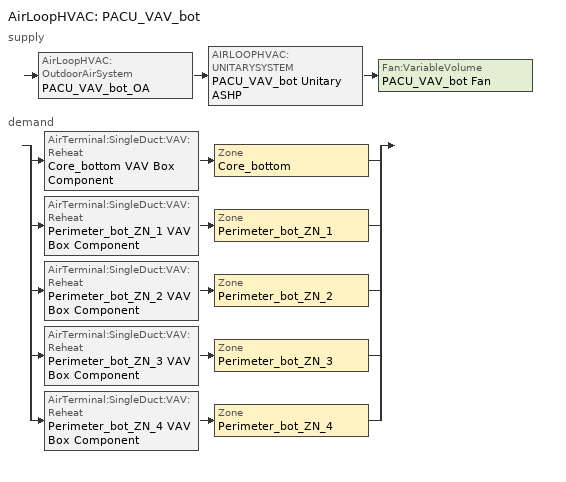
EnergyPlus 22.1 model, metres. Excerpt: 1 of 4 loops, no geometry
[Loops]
AirLoopHVAC 'PACU_VAV_bot'
 supply: AirLoopHVAC:OutdoorAirSystem 'PACU_VAV_bot_OA' > AIRLOOPHVAC:UNITARYSYSTEM 'PACU_VAV_bot Unitary ASHP' > Fan:VariableVolume 'PACU_VAV_bot Fan'
 demand: split
  | AirTerminal:SingleDuct:VAV:Reheat 'Core_bottom VAV Box Component' > Zone 'Core_bottom'
  | AirTerminal:SingleDuct:VAV:Reheat 'Perimeter_bot_ZN_1 VAV Box Component' > Zone 'Perimeter_bot_ZN_1'
  | AirTerminal:SingleDuct:VAV:Reheat 'Perimeter_bot_ZN_2 VAV Box Component' > Zone 'Perimeter_bot_ZN_2'
  | AirTerminal:SingleDuct:VAV:Reheat 'Perimeter_bot_ZN_3 VAV Box Component' > Zone 'Perimeter_bot_ZN_3'
  | AirTerminal:SingleDuct:VAV:Reheat 'Perimeter_bot_ZN_4 VAV Box Component' > Zone 'Perimeter_bot_ZN_4'
[DesignSpecification:OutdoorAir] Outdoor Air Method=Flow/Area; Outdoor Air Flow per Zone Floor Area=0.0004318
SZ DSOA Core_bottom; SZ DSOA Perimeter_bot_ZN_1; SZ DSOA Perimeter_bot_ZN_2; SZ DSOA Perimeter_bot_ZN_3; SZ DSOA Perimeter_bot_ZN_4
[DesignSpecification:ZoneAirDistribution] Zone Air Distribution Effectiveness in Cooling Mode=1; Zone Air Distribution Effectiveness in Heating Mode=1
Name | Minimum Zone Ventilation Efficiency
VAV_Zone_AirDistribution | 0.6
CM DSZAD Building
[Sizing:Zone] Zone Cooling Design Supply Air Temperature Input Method=SupplyAirTemperature; Zone Cooling Design Supply Air Temperature=12.8; Zone Heating Design Supply Air Temperature Input Method=SupplyAirTemperature; Zone Heating Design Supply Air Temperature=40; Zone Cooling Design Supply Air Humidity Ratio=0.0085; Zone Heating Design Supply Air Humidity Ratio=0.008; Cooling Design Air Flow Method=DesignDay; Cooling Design Air Flow Rate=0; Cooling Minimum Air Flow Fraction=0; Heating Design Air Flow Method=DesignDay; Heating Design Air Flow Rate=0; Design Specification Zone Air Distribution Object=VAV_Zone_AirDistribution
Name | Design Specification Outdoor Air Object
Core_bottom | SZ DSOA Core_bottom
Perimeter_bot_ZN_1 | SZ DSOA Perimeter_bot_ZN_1
Perimeter_bot_ZN_2 | SZ DSOA Perimeter_bot_ZN_2
Perimeter_bot_ZN_3 | SZ DSOA Perimeter_bot_ZN_3
Perimeter_bot_ZN_4 | SZ DSOA Perimeter_bot_ZN_4
[Sizing:System]
PACU_VAV_bot: Type of Load to Size On=Sensible; Design Outdoor Air Flow Rate=0.9561; Central Heating Maximum System Air Flow Ratio=0.3; Preheat Design Temperature=7; Preheat Design Humidity Ratio=0.008; Precool Design Temperature=12.8; Precool Design Humidity Ratio=0.008; Central Cooling Design Supply Air Temperature=12.8; Central Heating Design Supply Air Temperature=12.8; Type of Zone Sum to Use=Coincident; 100 Outdoor Air in Cooling=No; 100 Outdoor Air in Heating=No; Central Cooling Design Supply Air Humidity Ratio=0.0085; Central Heating Design Supply Air Humidity Ratio=0.008; Cooling Supply Air Flow Rate Method=DesignDay; Cooling Supply Air Flow Rate=0; Heating Supply Air Flow Rate Method=DesignDay; Heating Supply Air Flow Rate=0; System Outdoor Air Method=ZoneSum
[ZoneControl:Thermostat] Control Type Schedule=Dual Zone Control Type Sched
Name | Zone or ZoneList | Control 1
Core_bottom Thermostat | Core_bottom | Core_bottom Dual SP Control
Perimeter_bot_ZN_1 Thermostat | Perimeter_bot_ZN_1 | Perimeter_bot_ZN_1 Dual SP Control
Perimeter_bot_ZN_2 Thermostat | Perimeter_bot_ZN_2 | Perimeter_bot_ZN_2 Dual SP Control
Perimeter_bot_ZN_3 Thermostat | Perimeter_bot_ZN_3 | Perimeter_bot_ZN_3 Dual SP Control
Perimeter_bot_ZN_4 Thermostat | Perimeter_bot_ZN_4 | Perimeter_bot_ZN_4 Dual SP Control
[ThermostatSetpoint:DualSetpoint] Heating Setpoint Temperature Schedule=HTGSETP_SCH_YES_OPTIMUM; Cooling Setpoint Temperature Schedule=CLGSETP_SCH_YES_OPTIMUM
Core_bottom Dual SP Control; Perimeter_bot_ZN_1 Dual SP Control; Perimeter_bot_ZN_2 Dual SP Control; Perimeter_bot_ZN_3 Dual SP Control; Perimeter_bot_ZN_4 Dual SP Control
[AirTerminal:SingleDuct:VAV:Reheat] Availability Schedule=Always_On; Maximum Air Flow Rate=AUTOSIZE; Zone Minimum Air Flow Input Method=Constant; Maximum Hot Water or Steam Flow Rate=AUTOSIZE; Minimum Hot Water or Steam Flow Rate=0; Convergence Tolerance=0.001; Damper Heating Action=ReverseWithLimits; Maximum Flow Fraction During Reheat=0.5; Maximum Reheat Air Temperature=40
Name | Constant Minimum Air Flow Fraction | Reheat Coil
Core_bottom VAV Box Component | 0.278 | Core_bottom VAV Box Reheat Coil
Perimeter_bot_ZN_1 VAV Box Component | 0.184 | Perimeter_bot_ZN_1 VAV Box Reheat Coil
Perimeter_bot_ZN_2 VAV Box Component | 0.141 | Perimeter_bot_ZN_2 VAV Box Reheat Coil
Perimeter_bot_ZN_3 VAV Box Component | 0.256 | Perimeter_bot_ZN_3 VAV Box Reheat Coil
Perimeter_bot_ZN_4 VAV Box Component | 0.137 | Perimeter_bot_ZN_4 VAV Box Reheat Coil
[Zone equipment]
Core_bottom: Core_bottom VAV Box Component
Perimeter_bot_ZN_1: Perimeter_bot_ZN_1 VAV Box Component
Perimeter_bot_ZN_2: Perimeter_bot_ZN_2 VAV Box Component
Perimeter_bot_ZN_3: Perimeter_bot_ZN_3 VAV Box Component
Perimeter_bot_ZN_4: Perimeter_bot_ZN_4 VAV Box Component
[Fan:VariableVolume]
PACU_VAV_bot Fan: Availability Schedule=HVACOperationSchd; Fan Total Efficiency=0.6006; Pressure Rise=1314.72; Maximum Flow Rate=AUTOSIZE; Fan Power Minimum Flow Rate Input Method=Fraction; Fan Power Minimum Flow Fraction=0.25; Motor Efficiency=0.924; Motor In Airstream Fraction=1; Fan Power Coefficient 1=0.0408; Fan Power Coefficient 2=0.088; Fan Power Coefficient 3=-0.0729; Fan Power Coefficient 4=0.9437; Fan Power Coefficient 5=0
[COIL:COOLING:DX:SINGLESPEED]
PACU_VAV_bot ASHP Cooling Coil: Availability Schedule=Always_On; Gross Rated Total Cooling Capacity=AUTOSIZE; Gross Rated Sensible Heat Ratio=AUTOSIZE; Gross Rated Cooling COP=3.4; Rated Air Flow Rate=AUTOSIZE; Rated Evaporator Fan Power Per Volume Flow Rate=773.3; Total Cooling Capacity Function of Temperature Curve=LgDXalt_CapFT; Total Cooling Capacity Function of Flow Fraction Curve=LgDXalt_CapFF; Energy Input Ratio Function of Temperature Curve=LgDXalt_EIRFT; Energy Input Ratio Function of Flow Fraction Curve=LgDXalt_EIRFF; Part Load Fraction Correlation Curve=LgDXalt_PLR; Minimum Outdoor DryBulb Temperature for Compressor Operation=-25; Nominal Time for Condensate Removal to Begin=0; Ratio of Initial Moisture Evaporation Rate and Steady State Latent Capacity=0; Maximum Cycling Rate=0; Latent Capacity Time Constant=0; Condenser Type=AirCooled; Evaporative Condenser Effectiveness=0.9; Evaporative Condenser Pump Rated Power Consumption=0; Crankcase Heater Capacity=0; Maximum Outdoor DryBulb Temperature for Crankcase Heater Operation=10; Basin Heater Capacity=0; Basin Heater Setpoint Temperature=2; Report ASHRAE Standard 127 Performance Ratings=No
[Coil:Cooling:DX:TwoSpeed]
PACU_VAV_bot Cooling Coil: Availability Schedule=Always_On; High Speed Gross Rated Total Cooling Capacity=AUTOSIZE; High Speed Rated Sensible Heat Ratio=AUTOSIZE; High Speed Gross Rated Cooling COP=3.56925; High Speed Rated Air Flow Rate=AUTOSIZE; Total Cooling Capacity Function of Temperature Curve=LgDXalt_CapFT; Total Cooling Capacity Function of Flow Fraction Curve=LgDXalt_CapFF; Energy Input Ratio Function of Temperature Curve=LgDXalt_EIRFT; Energy Input Ratio Function of Flow Fraction Curve=LgDXalt_EIRFF; Part Load Fraction Correlation Curve=LgDXalt_PLR; Low Speed Gross Rated Total Cooling Capacity=AUTOSIZE; Low Speed Gross Rated Sensible Heat Ratio=AUTOSIZE; Low Speed Gross Rated Cooling COP=3.56925; Low Speed Rated Air Flow Rate=AUTOSIZE; Low Speed Total Cooling Capacity Function of Temperature Curve=LgDXalt_CapFT; Low Speed Energy Input Ratio Function of Temperature Curve=LgDXalt_EIRFT
[Coil:Heating:Electric] Availability Schedule=Always_On; Efficiency=1; Nominal Capacity=autosize
Core_bottom VAV Box Reheat Coil; Perimeter_bot_ZN_1 VAV Box Reheat Coil; Perimeter_bot_ZN_2 VAV Box Reheat Coil; Perimeter_bot_ZN_3 VAV Box Reheat Coil; Perimeter_bot_ZN_4 VAV Box Reheat Coil
[COIL:HEATING:ELECTRIC]
PACU_VAV_bot Backup Electric Coil: Availability Schedule=Always_On; Efficiency=1; Nominal Capacity=AUTOSIZE
[COIL:HEATING:DX:SINGLESPEED]
PACU_VAV_bot ASHP Heating Coil: Availability Schedule=Always_On; Gross Rated Heating Capacity=AUTOSIZE; Gross Rated Heating COP=3.2; Rated Air Flow Rate=AUTOSIZE; Rated Supply Fan Power Per Volume Flow Rate=773.3; Heating Capacity Function of Temperature Curve=ASHP_HTG_CapFT; Heating Capacity Function of Flow Fraction Curve=ASHP_HTG_CapFF; Energy Input Ratio Function of Temperature Curve=ASHP_HTG_EIRFT; Energy Input Ratio Function of Flow Fraction Curve=ASHP_HTG_EIRFF; Part Load Fraction Correlation Curve=ASHP_HTG_PLF; Defrost Energy Input Ratio Function of Temperature Curve=ASHP_HTG_DefrostEIRFT; Minimum Outdoor DryBulb Temperature for Compressor Operation=-15; Maximum Outdoor DryBulb Temperature for Defrost Operation=5; Crankcase Heater Capacity=0; Maximum Outdoor DryBulb Temperature for Crankcase Heater Operation=10; Defrost Strategy=ReverseCycle; Defrost Control=Timed; Defrost Time Period Fraction=0.058333; Resistive Defrost Heater Capacity=AUTOSIZE; Region number for calculating HSPF=4; Secondary Coil Fan Flow Scaling Factor=1.25
[AIRLOOPHVAC:UNITARYSYSTEM]
PACU_VAV_bot Unitary ASHP: Control Type=SetPoint; Dehumidification Control Type=None; Availability Schedule=Always_On; Heating Coil=PACU_VAV_bot ASHP Heating Coil; DX Heating Coil Sizing Ratio=1; Cooling Coil=PACU_VAV_bot ASHP Cooling Coil; Use DOAS DX Cooling Coil=No; Minimum Supply Air Temperature=2; Latent Load Control=SensibleOnlyLoadControl; Supplemental Heating Coil=PACU_VAV_bot Backup Electric Coil; Cooling Supply Air Flow Rate Method=SupplyAirFlowRate; Cooling Supply Air Flow Rate=AUTOSIZE; Heating Supply Air Flow Rate Method=SupplyAirFlowRate; Heating Supply Air Flow Rate=AUTOSIZE; No Load Supply Air Flow Rate Method=SupplyAirFlowRate; No Load Supply Air Flow Rate=AUTOSIZE; Maximum Supply Air Temperature=50; Maximum Outdoor DryBulb Temperature for Supplemental Heater Operation=-8; Maximum Cycling Rate=2.5; Heat Pump Time Constant=60; Fraction of OnCycle Power Use=0.01; Heat Pump Fan Delay Time=60; Ancillary OnCycle Electric Power=0; Ancillary OffCycle Electric Power=0; Design Heat Recovery Water Flow Rate=0; Maximum Temperature for Heat Recovery=80
[Controller:OutdoorAir]
PACU_VAV_bot_OA_Controller: Minimum Outdoor Air Flow Rate=0; Maximum Outdoor Air Flow Rate=AUTOSIZE; Economizer Control Type=DifferentialEnthalpy; Economizer Control Action Type=ModulateFlow; Lockout Type=LockoutWithHeating; Minimum Limit Type=FixedMinimum; Minimum Outdoor Air Schedule=MinOA_MotorizedDamper_Sched; Maximum Fraction of Outdoor Air Schedule=VAV_BOT Max OA Fraction; Mechanical Ventilation Controller=PACU_VAV_bot_DCV
[Controller:MechanicalVentilation]
PACU_VAV_bot_DCV: Availability Schedule=MinOA_MotorizedDamper_Sched; Demand Controlled Ventilation=Yes; System Outdoor Air Method=Standard62.1VentilationRateProcedure; Zone or ZoneList 1=Core_bottom; Design Specification Outdoor Air Object Name 1=SZ DSOA Core_bottom; Design Specification Zone Air Distribution Object Name 1=CM DSZAD Building; Zone or ZoneList 2=Perimeter_bot_ZN_1; Design Specification Outdoor Air Object Name 2=SZ DSOA Perimeter_bot_ZN_1; Design Specification Zone Air Distribution Object Name 2=CM DSZAD Building; Zone or ZoneList 3=Perimeter_bot_ZN_2; Design Specification Outdoor Air Object Name 3=SZ DSOA Perimeter_bot_ZN_2; Design Specification Zone Air Distribution Object Name 3=CM DSZAD Building; Zone or ZoneList 4=Perimeter_bot_ZN_3; Design Specification Outdoor Air Object Name 4=SZ DSOA Perimeter_bot_ZN_3; Design Specification Zone Air Distribution Object Name 4=CM DSZAD Building; Zone or ZoneList 5=Perimeter_bot_ZN_4; Design Specification Outdoor Air Object Name 5=SZ DSOA Perimeter_bot_ZN_4; Design Specification Zone Air Distribution Object Name 5=CM DSZAD Building
[AirLoopHVAC]
PACU_VAV_bot: Design Supply Air Flow Rate=AUTOSIZE
[EnergyManagementSystem:Sensor]
Name | OutputVariable or OutputMeter Index Key | OutputVariable or OutputMeter
Core_bottom_LSr | Core_bottom | Zone Lights Electricity Rate
Core_bottom_Occ_Sensor | Core_bottom | People Occupant Count
Perimeter_bot_ZN_3_LSr | Perimeter_bot_ZN_3 | Zone Lights Electricity Rate
Perimeter_bot_ZN_3_Occ_Sensor | Perimeter_bot_ZN_3 | People Occupant Count
Perimeter_bot_ZN_2_LSr | Perimeter_bot_ZN_2 | Zone Lights Electricity Rate
Perimeter_bot_ZN_2_Occ_Sensor | Perimeter_bot_ZN_2 | People Occupant Count
Perimeter_bot_ZN_1_LSr | Perimeter_bot_ZN_1 | Zone Lights Electricity Rate
Perimeter_bot_ZN_1_Occ_Sensor | Perimeter_bot_ZN_1 | People Occupant Count
Perimeter_bot_ZN_4_LSr | Perimeter_bot_ZN_4 | Zone Lights Electricity Rate
Perimeter_bot_ZN_4_Occ_Sensor | Perimeter_bot_ZN_4 | People Occupant Count
pacu_vav_bot_OA_VRP | PACU_VAV_bot | Air System Outdoor Air Mechanical Ventilation Requested Mass Flow Rate
pacu_vav_bot_OA | PACU_VAV_bot | Air System Outdoor Air Mass Flow Rate
pacu_vav_bot_SUPPLY_FLOW | PACU_VAV_bot_OA-PACU_VAV_bot_CoolCNode | System Node Standard Density Volume Flow Rate
[EnergyManagementSystem:Program]
SET_Perimeter_mid_ZN_1_Light_EMS_Program: SET Perimeter_mid_ZN_1_LSr_IP =0.093*Perimeter_mid_ZN_1_LSr/Perimeter_mid_ZN_1_Area; IF (Perimeter_mid_ZN_1_Occ_Sensor <= 0) && (Perimeter_mid_ZN_1_LSr_IP >= 0.02); SET Perimeter_mid_ZN_1_Light_Actuator = 0.02*Perimeter_mid_ZN_1_Area/0.09290304; ELSE; SET Perimeter_mid_ZN_1_Light_Actuator = NULL; ENDIF
SET_Perimeter_mid_ZN_4_Light_EMS_Program: SET Perimeter_mid_ZN_4_LSr_IP =0.093*Perimeter_mid_ZN_4_LSr/Perimeter_mid_ZN_4_Area; IF (Perimeter_mid_ZN_4_Occ_Sensor <= 0) && (Perimeter_mid_ZN_4_LSr_IP >= 0.02); SET Perimeter_mid_ZN_4_Light_Actuator = 0.02*Perimeter_mid_ZN_4_Area/0.09290304; ELSE; SET Perimeter_mid_ZN_4_Light_Actuator = NULL; ENDIF
pacu_vav_bot_MAX_OA_FRAC: IF pacu_vav_bot_OA > pacu_vav_bot_OA_VRP; SET pacu_vav_bot_MAX_OA_FRAC = NULL; ELSE; IF pacu_vav_bot_SUPPLY_FLOW > 0; SET pacu_vav_bot_MAX_OA_FRAC =      0.9561 / pacu_vav_bot_SUPPLY_FLOW; ELSE; SET pacu_vav_bot_MAX_OA_FRAC = NULL; ENDIF; ENDIF
pacu_vav_mid_MAX_OA_FRAC: IF pacu_vav_mid_OA > pacu_vav_mid_OA_VRP; SET pacu_vav_mid_MAX_OA_FRAC = NULL; ELSE; IF pacu_vav_mid_SUPPLY_FLOW > 0; SET pacu_vav_mid_MAX_OA_FRAC =      0.9561 / pacu_vav_mid_SUPPLY_FLOW; ELSE; SET pacu_vav_mid_MAX_OA_FRAC = NULL; ENDIF; ENDIF
pacu_vav_top_MAX_OA_FRAC: IF pacu_vav_top_OA > pacu_vav_top_OA_VRP; SET pacu_vav_top_MAX_OA_FRAC = NULL; ELSE; IF pacu_vav_top_SUPPLY_FLOW > 0; SET pacu_vav_top_MAX_OA_FRAC =      0.9561 / pacu_vav_top_SUPPLY_FLOW; ELSE; SET pacu_vav_top_MAX_OA_FRAC = NULL; ENDIF; ENDIF
OA_BASED_OPTIMUM_START_EMS_Program: IF DaylightSavings==0 && DayOfWeek>1 && Hour==5 && OAT<23.9 && OAT>1.7; SET CLGSETP_SCH_Actuator = 26.7; SET HTGSETP_SCH_Actuator = 15.6; SET CLGSETP_SCH_w_SB_Actuator = 26.7; SET HTGSETP_SCH_w_SB_Actuator = 15.6; ELSEIF DaylightSavings==1 && DayOfWeek>1 && Hour==4 && OAT<23.9 && OAT>1.7; SET CLGSETP_SCH_Actuator = 26.7; SET HTGSETP_SCH_Actuator = 15.6; SET CLGSETP_SCH_w_SB_Actuator = 26.7; SET HTGSETP_SCH_w_SB_Actuator = 15.6; ELSE; SET CLGSETP_SCH_Actuator = NULL; SET HTGSETP_SCH_Actuator = NULL; SET CLGSETP_SCH_w_SB_Actuator = NULL; SET HTGSETP_SCH_w_SB_Actuator = NULL; ENDIF
[EnergyManagementSystem:GlobalVariable]
Wired_LTG
[EnergyManagementSystem:OutputVariable]
Wired_LTG: EMS Variable=Wired_LTG; Type of Data in Variable=Summed; Update Frequency=ZoneTimeStep; Units=J
[EnergyManagementSystem:InternalVariable] Internal Data Type=Zone Floor Area
Name | Internal Data Index Key
Core_bottom_Area | Core_bottom
Perimeter_bot_ZN_3_Area | Perimeter_bot_ZN_3
Perimeter_bot_ZN_2_Area | Perimeter_bot_ZN_2
Perimeter_bot_ZN_1_Area | Perimeter_bot_ZN_1
Perimeter_bot_ZN_4_Area | Perimeter_bot_ZN_4
[AvailabilityManager:NightCycle] Applicability Schedule=Always_On; Fan Schedule=HVACOperationSchd; Control Type=CycleOnAny; Thermostat Tolerance=1; Cycling Run Time Control Type=FixedRunTime; Cycling Run Time=1800
PACU_VAV_bot Availability Manager; PACU_VAV_mid Availability Manager; PACU_VAV_top Availability Manager
[SetpointManager:MixedAir] Control Variable=Temperature
Name | Setpoint Node or NodeList
PACU_VAV_bot_CoolC SAT Manager | PACU_VAV_bot_CoolC-PACU_VAV_bot_HeatCNode
PACU_VAV_bot_HeatC MixedAir Manager | PACU_VAV_bot_HeatC-PACU_VAV_bot FanNode
PACU_VAV_bot_OAMixed Air Temp Manager | PACU_VAV_bot_OA-PACU_VAV_bot_CoolCNode
[SetpointManager:Warmest]
PACU_VAV_bot Supply Air Temperature Manager: Control Variable=Temperature; HVAC Air Loop=PACU_VAV_bot; Minimum Setpoint Temperature=12.8; Maximum Setpoint Temperature=15.6; Strategy=MaximumTemperature; Setpoint Node or NodeList=PACU_VAV_bot Supply Equipment Outlet Node
[Generator:PVWatts]
PV_module: PVWatts Version=5; DC System Capacity=32176.5; Module Type=Premium; Array Type=FixedOpenRack; System Losses=0.113; Array Geometry Type=TiltAzimuth; Tilt Angle=0; Azimuth Angle=180
[ElectricLoadCenter:Inverter:PVWatts]
PV_Inverter: DC to AC Size Ratio=1.2; Inverter Efficiency=0.96
[ElectricLoadCenter:Generators]
PV_Generator: Generator 1=PV_module; Generator 1 Rated Electric Power Output=32176.5; Generator 1 Availability Schedule=PV_SCH
[ElectricLoadCenter:Transformer]
Transformer 1: Availability Schedule=Always_On; Transformer Usage=PowerInFromGrid; Rated Capacity=45000; Phase=3; Conductor Material=Aluminum; Full Load Temperature Rise=150; Fraction of Eddy Current Losses=0.1; Performance Input Method=NominalEfficiency; Nameplate Efficiency=0.984; Per Unit Load for Nameplate Efficiency=0.35; Reference Temperature for Nameplate Efficiency=75; Consider Transformer Loss for Utility Cost=Yes; Meter 1=Wired_LTG_Electricity; Meter 2=Wired_INT_EQUIP
[ElectricLoadCenter:Distribution]
Generator: Generator List=PV_Generator; Generator Operation Scheme Type=Baseload; Electrical Buss Type=DirectCurrentWithInverter; Inverter=PV_Inverter
[Schedule:Compact]
PV_SCH; ALWAYS_ON: Through: 12/31, For: AllDays, Until: 24:00, 1
HVACOperationSchd: Through: 12/31, For: Weekdays SummerDesignDay, Until: 06:00, 0, Until: 22:00, 1, Until: 24:00, 0, For: Saturday WinterDesignDay, Until: 06:00, 0, Until: 18:00, 1, Until: 24:00, 0, For:Sunday Holidays AllOtherDays, Until: 24:00, 0
HTGSETP_SCH_YES_OPTIMUM: Through: 12/31, For: WinterDesignDay, Until: 05:00, 15.6, Until: 06:00, 17.6, Until: 07:00, 19.6, Until: 22:00, 21, Until: 24:00, 15.6, For: Weekdays, Until: 05:00, 15.6, Until: 06:00, 17.8, Until: 07:00, 20, Until: 22:00, 21, Until: 24:00, 15.6, For SummerDesignDay, Until: 24:00, 15.6, For: Saturday, Until: 05:00, 15.6, Until: 06:00, 17.8, Until: 07:00, 20, Until: 17:00, 21, Until: 24:00, 15.6, For:Sunday Holidays AllOtherDays, Until: 24:00, 15.6
CLGSETP_SCH_YES_OPTIMUM: Through: 12/31, For: SummerDesignDay, Until: 05:00, 26.7, Until: 06:00, 25.7, Until: 07:00, 25, Until: 22:00, 24, Until: 24:00, 26.7, For: Weekdays, Until: 05:00, 26.7, Until: 06:00, 25.6, Until: 07:00, 25, Until: 22:00, 24, Until: 24:00, 26.7, For: Saturday, Until: 05:00, 26.7, Until: 06:00, 25.7, Until: 07:00, 25, Until: 17:00, 24, Until: 24:00, 26.7, For WinterDesignDay, Until: 24:00, 26.7, For:Sunday Holidays AllOtherDays, Until: 24:00, 26.7
MinOA_MotorizedDamper_Sched: Through: 12/31, For: Weekdays SummerDesignDay, Until: 07:00, 0, Until: 22:00, 1, Until: 24:00, 0, For: Saturday WinterDesignDay, Until: 07:00, 0, Until: 18:00, 1, Until: 24:00, 0, For:Sunday Holidays AllOtherDays, Until: 24:00, 0
Dual Zone Control Type Sched: Through: 12/31, For: AllDays, Until: 24:00, 4
[Schedule:Constant]
VAV_BOT Max OA Fraction: Hourly Value=1
[Curve:Quadratic]
Name | Coefficient1 Constant | Coefficient2 x | Coefficient3 x2 | Minimum Value of x | Maximum Value of x
LgDXalt_CapFF | 0.718954 | 0.435436 | -0.154193 | 0.75 | 1.25
LgDXalt_EIRFF | 1.19525 | -0.306138 | 0.110973 | 0.75 | 1.25
LgDXalt_PLR | 0.771 | 0.229 | 0 | 0 | 1
[CURVE:QUADRATIC]
ASHP_HTG_PLF: Coefficient1 Constant=0.85; Coefficient2 x=0.15; Coefficient3 x2=0; Minimum Value of x=0; Maximum Value of x=1; Input Unit Type for X=Dimensionless; Output Unit Type=Dimensionless
[CURVE:CUBIC] Minimum Value of x=0.5; Maximum Value of x=1.5; Input Unit Type for X=Dimensionless; Output Unit Type=Dimensionless
Name | Coefficient1 Constant | Coefficient2 x | Coefficient3 x2 | Coefficient4 x3
ASHP_HTG_CapFF | 0.694045 | 0.474208 | -0.180784 | 0.0125304
ASHP_HTG_EIRFF | 1.57077 | -0.914152 | 0.0367291 | 0.306648
[Curve:Biquadratic] Minimum Value of x=16.5556; Maximum Value of x=22.1111; Minimum Value of y=23.7778; Maximum Value of y=47.66
Name | Coefficient1 Constant | Coefficient2 x | Coefficient3 x2 | Coefficient4 y | Coefficient5 y2 | Coefficient6 xy
LgDXalt_CapFT | 1.39072 | -0.0529058 | 0.0018423 | 0.00058267 | -0.000186814 | 0.000265159
LgDXalt_EIRFT | -0.536161 | 0.105138 | -0.00172659 | 0.0149848 | 0.000659948 | -0.0017385
[CURVE:BIQUADRATIC] Minimum Value of x=15; Maximum Value of x=24; Minimum Value of y=-20; Maximum Value of y=20; Input Unit Type for X=Dimensionless; Input Unit Type for Y=Dimensionless; Output Unit Type=Dimensionless
Name | Coefficient1 Constant | Coefficient2 x | Coefficient3 x2 | Coefficient4 y | Coefficient5 y2 | Coefficient6 xy
ASHP_HTG_CapFT | 0.876825 | -0.002955 | -5.8e-05 | 0.025335 | 0.000196 | -4.3e-05
ASHP_HTG_EIRFT | 0.704658 | 0.008767 | 0.000625 | -0.009037 | 0.000738 | -0.001025
ASHP_HTG_DefrostEIRFT | 1 | 0 | 0 | 0 | 0 | 0
